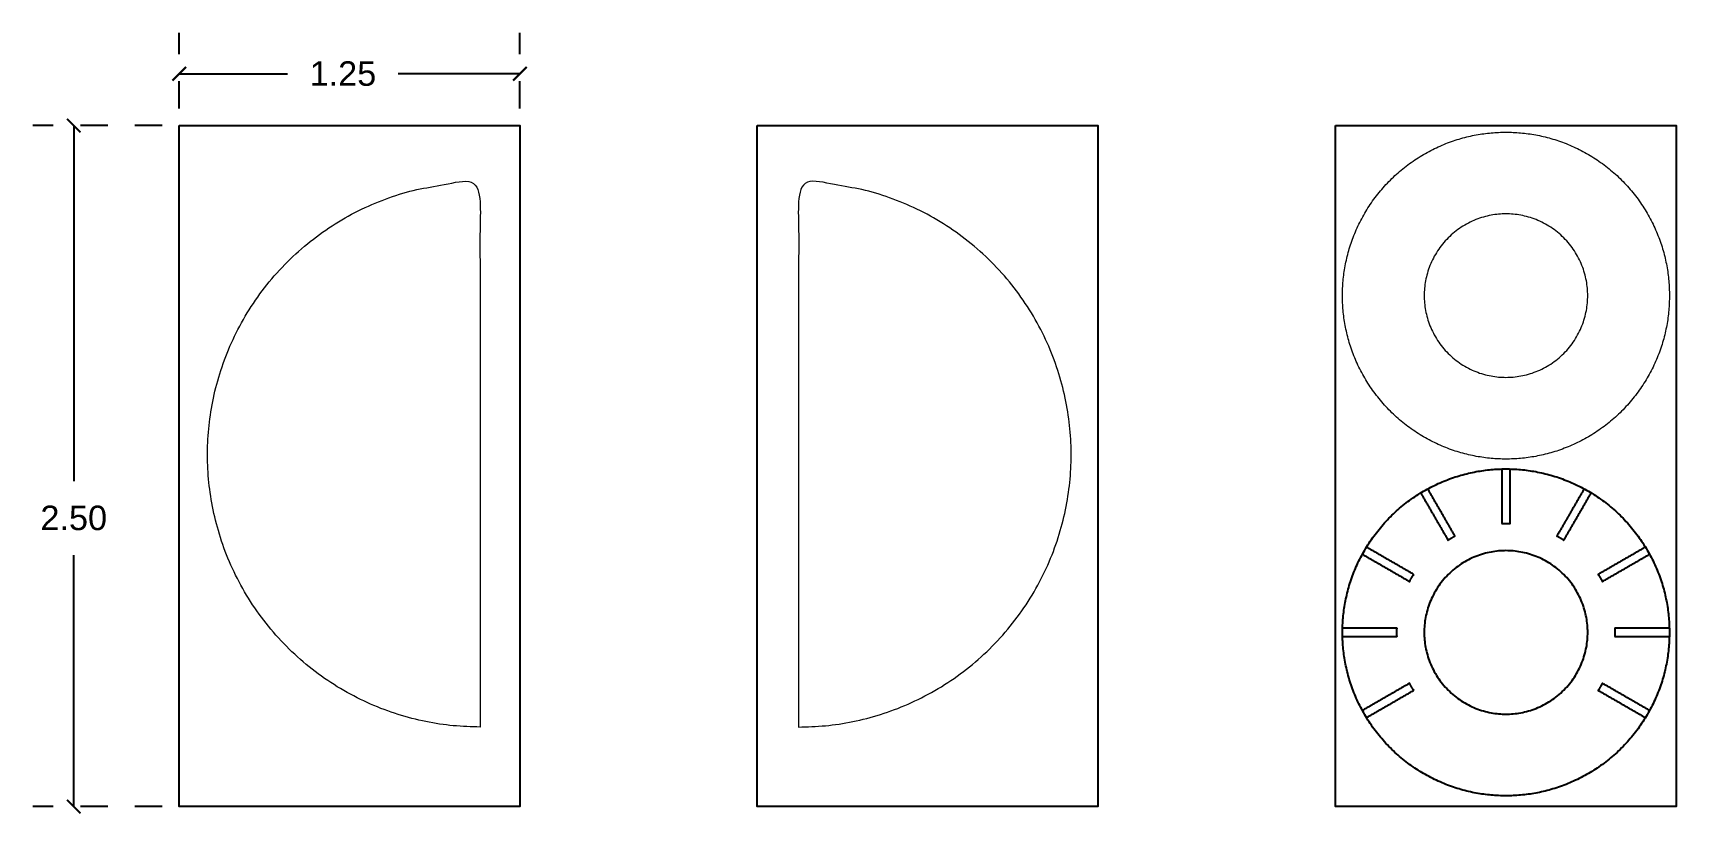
# Model space of a CAD drawing. Header units: metres. Extents: x 1979.8 to 2018, y 1971.1 to 1990.7.
# Drawn here: x 1979.83 to 1985.86, y 1979.53 to 1982.4 of the extents above; entities that cross this region are included whole.
import ezdxf

# ---------------------------------------------------------------- set-up
doc = ezdxf.new("R2010")
doc.units = ezdxf.units.M
doc.linetypes.add('HIDDEN', pattern=[9.525, 6.35, -3.175])
for name, color, linetype in [('ΔΙΑΣΤΑΣΕΙΣ', 60, 'Continuous'), ('ΦΥΛΛΑ ΓΙΑ CNC', 1, 'Continuous'), ('ΦΥΛΛΑ ΚΟΝΤΡΑ ΠΛΑΚΕ', 131, 'Continuous'), ('ΧΑΡΑΞΗ', 5, 'Continuous')]:
    doc.layers.add(name, color=color, linetype=linetype)
doc.styles.get("Standard").update_dxf_attribs({"font": 'arial.ttf'})
doc.dimstyles.new('Copy of STANDARD_ACAD', dxfattribs={"dimtxt": 0.1, "dimasz": 0.1, "dimexe": 0.15, "dimexo": 0.0625, "dimgap": 0.09, "dimtad": 0, "dimtih": 1, "dimtoh": 1, "dimzin": 0, "dimdsep": 46, "dimtxsty": 'Standard', "dimblk": 'ARCHTICK', "dimcen": 0.09, "dimadec": 0, "dimazin": 0, "dimtfac": 1, "dimtofl": 0, "dimtmove": 0, "dimatfit": 3, "dimfxl": 1, "dimtolj": 1, "dimtzin": 0, "dimarcsym": 0})

# ---------------------------------------------------------------- blocks, each defined once
blk = doc.blocks.new('_ArchTick')
at = {"color": 0, "linetype": 'ByBlock', "const_width": 0.15}
blk.add_lwpolyline([(-0.5, -0.5), (0.5, 0.5)], dxfattribs=at)
blk = doc.blocks.new('*D14')
at = {"layer": 'Defpoints', "color": 0, "linetype": 'HIDDEN', "ltscale": 0.01, "transparency": 16777216}
for p in [(1979.978, 1982.0549), (1980.365, 1982.0549), (1980.365, 1979.5549)]:
    blk.add_point(p, dxfattribs=at)
at = {"layer": 'ΔΙΑΣΤΑΣΕΙΣ', "color": 0, "linetype": 'HIDDEN', "lineweight": -2, "ltscale": 0.01, "transparency": 16777216}
for p, q in [((1980.3025, 1982.0549), (1979.828, 1982.0549)), ((1980.3025, 1979.5549), (1979.828, 1979.5549))]:
    blk.add_line(p, q, dxfattribs=at)
at = {"layer": 'ΔΙΑΣΤΑΣΕΙΣ', "color": 0, "linetype": 'Continuous', "lineweight": -2, "ltscale": 0.01, "transparency": 16777216}
for p, q in [((1979.978, 1982.0549), (1979.978, 1980.7501)), ((1979.978, 1979.5549), (1979.978, 1980.4782))]:
    blk.add_line(p, q, dxfattribs=at)
at = {"layer": 'ΔΙΑΣΤΑΣΕΙΣ', "color": 0, "linetype": 'HIDDEN', "lineweight": -2, "ltscale": 0.01, "transparency": 16777216, "xscale": 0.05, "yscale": 0.05, "zscale": 0.05}
for p, rotation in [((1979.978, 1982.0549), 90), ((1979.978, 1979.5549), 270)]:
    blk.add_blockref('_ArchTick', p, dxfattribs=dict(at, rotation=rotation))
at = {"layer": 'ΔΙΑΣΤΑΣΕΙΣ', "color": 0, "linetype": 'HIDDEN', "lineweight": 5, "ltscale": 0.01, "transparency": 16777216, "insert": (1979.978, 1980.6142), "char_height": 0.09, "attachment_point": 5}
blk.add_mtext('\\A1;2.50', dxfattribs=at)
blk = doc.blocks.new('*D19')
at = {"layer": 'Defpoints', "color": 0, "linetype": 'HIDDEN', "ltscale": 0.01, "transparency": 16777216}
for p in [(1981.615, 1982.2453), (1980.365, 1982.0549), (1981.615, 1982.0549)]:
    blk.add_point(p, dxfattribs=at)
at = {"layer": 'ΔΙΑΣΤΑΣΕΙΣ', "color": 0, "linetype": 'HIDDEN', "lineweight": -2, "ltscale": 0.01, "transparency": 16777216}
for p, q in [((1980.365, 1982.1174), (1980.365, 1982.3953)), ((1981.615, 1982.1174), (1981.615, 1982.3953))]:
    blk.add_line(p, q, dxfattribs=at)
at = {"layer": 'ΔΙΑΣΤΑΣΕΙΣ', "color": 0, "linetype": 'Continuous', "lineweight": -2, "ltscale": 0.01, "transparency": 16777216}
for p, q in [((1980.365, 1982.2453), (1980.7627, 1982.2453)), ((1981.615, 1982.2453), (1981.1687, 1982.2453))]:
    blk.add_line(p, q, dxfattribs=at)
at = {"layer": 'ΔΙΑΣΤΑΣΕΙΣ', "color": 0, "linetype": 'HIDDEN', "lineweight": -2, "ltscale": 0.01, "transparency": 16777216, "xscale": 0.05, "yscale": 0.05, "zscale": 0.05, "rotation": 180}
blk.add_blockref('_ArchTick', (1980.365, 1982.2453), dxfattribs=at)
at = {"layer": 'ΔΙΑΣΤΑΣΕΙΣ', "color": 0, "linetype": 'HIDDEN', "lineweight": -2, "ltscale": 0.01, "transparency": 16777216, "xscale": 0.05, "yscale": 0.05, "zscale": 0.05}
blk.add_blockref('_ArchTick', (1981.615, 1982.2453), dxfattribs=at)
at = {"layer": 'ΔΙΑΣΤΑΣΕΙΣ', "color": 0, "linetype": 'HIDDEN', "lineweight": 5, "ltscale": 0.01, "transparency": 16777216, "insert": (1980.9657, 1982.2453), "char_height": 0.09, "attachment_point": 5}
blk.add_mtext('\\A1;1.25', dxfattribs=at)

msp = doc.modelspace()

# ---------------------------------------------------------------- linework, layer by layer
at = {"layer": 'ΦΥΛΛΑ ΓΙΑ CNC', "lineweight": 5}
for points, weights, knots in [([(1985.8335, 1981.4307), (1985.8335, 1982.0307), (1985.2335, 1982.0307), (1984.6335, 1982.0307), (1984.6335, 1981.4307), (1984.6335, 1980.8307), (1985.2335, 1980.8307), (1985.8335, 1980.8307), (1985.8335, 1981.4307)], [1, 0.707106781187, 1, 0.707106781187, 1, 0.707106781187, 1, 0.707106781187, 1], [0, 0, 0, 0.942478, 0.942478, 1.884956, 1.884956, 2.827433, 2.827433, 3.769911, 3.769911, 3.769911]), ([(1981.4688, 1979.8471), (1981.4688, 1980.8471), (1981.4688, 1981.8471), (1980.4688, 1981.8471), (1980.4688, 1980.8471), (1980.4688, 1979.8471), (1981.4688, 1979.8471)], [1, 1, 1, 0.707106781187, 1, 0.707106781187, 1], [0, 0, 0, 2, 2, 3.570796, 3.570796, 5.141593, 5.141593, 5.141593]), ([(1982.638, 1979.8471), (1982.638, 1980.8471), (1982.638, 1981.8471), (1983.638, 1981.8471), (1983.638, 1980.8471), (1983.638, 1979.8471), (1982.638, 1979.8471)], [1, 1, 1, 0.707106781187, 1, 0.707106781187, 1], [0, 0, 0, 2, 2, 3.570796, 3.570796, 5.141593, 5.141593, 5.141593]), ([(1985.5335, 1981.4307), (1985.5335, 1981.1307), (1985.2335, 1981.1307), (1984.9335, 1981.1307), (1984.9335, 1981.4307), (1984.9335, 1981.7307), (1985.2335, 1981.7307), (1985.5335, 1981.7307), (1985.5335, 1981.4307)], [1, 0.707106781187, 1, 0.707106781187, 1, 0.707106781187, 1, 0.707106781187, 1], [-3.769911, -3.769911, -3.769911, -2.827433, -2.827433, -1.884956, -1.884956, -0.942478, -0.942478, 0, 0, 0])]:
    msp.add_rational_spline(points, weights, degree=2, knots=knots, dxfattribs=at)
at = {"layer": 'ΦΥΛΛΑ ΓΙΑ CNC', "lineweight": -3}
for points, knots in [([(1985.8335, 1980.1945), (1985.8335, 1980.7945), (1985.2335, 1980.7945), (1984.6335, 1980.7945), (1984.6335, 1980.1945), (1984.6335, 1979.5945), (1985.2335, 1979.5945), (1985.8335, 1979.5945), (1985.8335, 1980.1945)], [0, 0, 0, 0.942478, 0.942478, 1.884956, 1.884956, 2.827433, 2.827433, 3.769911, 3.769911, 3.769911]), ([(1985.5335, 1980.1945), (1985.5335, 1979.8945), (1985.2335, 1979.8945), (1984.9335, 1979.8945), (1984.9335, 1980.1945), (1984.9335, 1980.4945), (1985.2335, 1980.4945), (1985.5335, 1980.4945), (1985.5335, 1980.1945)], [-3.769911, -3.769911, -3.769911, -2.827433, -2.827433, -1.884956, -1.884956, -0.942478, -0.942478, 0, 0, 0])]:
    msp.add_rational_spline(points, [1, 0.707106781187, 1, 0.707106781187, 1, 0.707106781187, 1, 0.707106781187, 1], degree=2, knots=knots, dxfattribs=at)
at = {"layer": 'ΦΥΛΛΑ ΚΟΝΤΡΑ ΠΛΑΚΕ'}
for points in [[(1980.365, 1982.0549), (1981.615, 1982.0549), (1981.615, 1979.5549), (1980.365, 1979.5549)], [(1982.4864, 1982.0549), (1983.7364, 1982.0549), (1983.7364, 1979.5549), (1982.4864, 1979.5549)], [(1984.6079, 1982.0549), (1985.8579, 1982.0549), (1985.8579, 1979.5549), (1984.6079, 1979.5549)]]:
    msp.add_lwpolyline(points, close=True, dxfattribs=at)
at = {"layer": 'ΧΑΡΑΞΗ', "lineweight": -3}
for points in [[(1985.2185, 1980.7943), (1985.2185, 1980.6944), (1985.2185, 1980.5945), (1985.2335, 1980.5945), (1985.2485, 1980.5945), (1985.2485, 1980.6944), (1985.2485, 1980.7943)], [(1984.9206, 1980.7065), (1984.9705, 1980.62), (1985.0205, 1980.5334), (1985.0335, 1980.5409), (1985.0464, 1980.5484), (1984.9965, 1980.635), (1984.9465, 1980.7215)], [(1985.5204, 1980.7215), (1985.4704, 1980.635), (1985.4205, 1980.5484), (1985.4335, 1980.5409), (1985.4464, 1980.5334), (1985.4964, 1980.62), (1985.5463, 1980.7065)], [(1984.7065, 1980.4815), (1984.793, 1980.4315), (1984.8795, 1980.3815), (1984.887, 1980.3945), (1984.8945, 1980.4075), (1984.808, 1980.4575), (1984.7215, 1980.5074)], [(1985.7454, 1980.5074), (1985.6589, 1980.4575), (1985.5724, 1980.4075), (1985.5799, 1980.3945), (1985.5874, 1980.3815), (1985.6739, 1980.4315), (1985.7604, 1980.4815)], [(1984.6336, 1980.1795), (1984.7335, 1980.1795), (1984.8335, 1980.1795), (1984.8335, 1980.1945), (1984.8335, 1980.2095), (1984.7335, 1980.2095), (1984.6336, 1980.2095)], [(1985.8333, 1980.2095), (1985.7334, 1980.2095), (1985.6335, 1980.2095), (1985.6335, 1980.1945), (1985.6335, 1980.1795), (1985.7334, 1980.1795), (1985.8333, 1980.1795)], [(1984.7215, 1979.8816), (1984.808, 1979.9316), (1984.8945, 1979.9815), (1984.887, 1979.9945), (1984.8795, 1980.0075), (1984.793, 1979.9576), (1984.7065, 1979.9076)], [(1985.7604, 1979.9076), (1985.6739, 1979.9576), (1985.5874, 1980.0075), (1985.5799, 1979.9945), (1985.5724, 1979.9815), (1985.6589, 1979.9316), (1985.7454, 1979.8816)]]:
    msp.add_open_spline(points, degree=2, knots=[0, 0, 0, 0.1998125, 0.1998125, 0.2298125, 0.2298125, 0.4296249, 0.4296249, 0.4296249], dxfattribs=at)

# ---------------------------------------------------------------- dimensions: what is measured, and where the dimension line sits
at = {"layer": 'ΔΙΑΣΤΑΣΕΙΣ', "linetype": 'HIDDEN', "lineweight": 5, "ltscale": 0.01}
dim = msp.add_linear_dim(base=(1981.615, 1982.2453), p1=(1980.365, 1982.0549), p2=(1981.615, 1982.0549), dimstyle='Copy of STANDARD_ACAD', override={"dimtxt": 0.09, "dimasz": 0.05}, dxfattribs=at)
dim.commit()
dim.dimension.update_dxf_attribs({"geometry": '*D19', "text_midpoint": (1980.9657, 1982.2453), "dimtype": 160})
dim = msp.add_linear_dim(base=(1979.978, 1982.0549), p1=(1980.365, 1979.5549), p2=(1980.365, 1982.0549), angle=90, dimstyle='Copy of STANDARD_ACAD', override={"dimtxt": 0.09, "dimasz": 0.05}, dxfattribs=at)
dim.commit()
dim.dimension.update_dxf_attribs({"geometry": '*D14', "text_midpoint": (1979.978, 1980.6142), "dimtype": 160})

doc.saveas('drawing.dxf')
